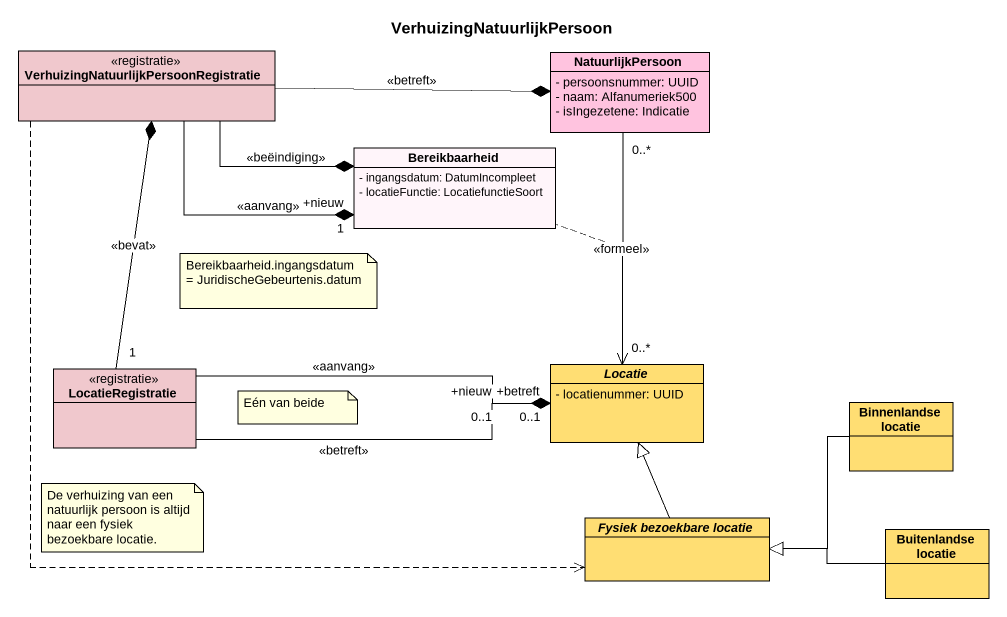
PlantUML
@startuml
title VerhuizingNatuurlijkPersoon
hide circle
hide empty members
skinparam classAttributeIconSize 0
class "VerhuizingNatuurlijkPersoonRegistratie" as VerhuizingNatuurlijkPersoonR <<registratie>> #F0C8CD
class NatuurlijkPersoon #FFC3DF {
  - persoonsnummer: UUID
  - naam: Alfanumeriek500
  - isIngezetene: Indicatie
}
class Bereikbaarheid #FFF5FA {
  - ingangsdatum: DatumIncompleet
  - locatieFunctie: LocatiefunctieSoort
}
class LocatieRegistratie <<registratie>> #F0C8CD
abstract class Locatie #FFDE73 {
  - locatienummer: UUID
}
class "Binnenlandse locatie" as Binnenlandse_locatie #FFDE73
abstract class "Fysiek bezoekbare locatie" as Fysiek_bezoekbare_locatie #FFDE73
class "Buitenlandse locatie" as Buitenlandse_locatie #FFDE73
VerhuizingNatuurlijkPersoonR -right-* NatuurlijkPersoon : <<betreft>>
VerhuizingNatuurlijkPersoonR -right-* Bereikbaarheid : <<beëindiging>>
VerhuizingNatuurlijkPersoonR -right-* "+nieuw\n1" Bereikbaarheid : <<aanvang>>
VerhuizingNatuurlijkPersoonR ..> Fysiek_bezoekbare_locatie
NatuurlijkPersoon "0..*" --> "0..*" Locatie : <<formeel>>
(NatuurlijkPersoon, Locatie) .. Bereikbaarheid
LocatieRegistratie "1" -up-* VerhuizingNatuurlijkPersoonR : <<bevat>>
LocatieRegistratie -right-* "+betreft\n0..1" Locatie : <<betreft>>
LocatieRegistratie -right-* "+nieuw\n0..1" Locatie : <<aanvang>>
Binnenlandse_locatie -left-|> Fysiek_bezoekbare_locatie
Fysiek_bezoekbare_locatie -up-|> Locatie
Buitenlandse_locatie -left-|> Fysiek_bezoekbare_locatie
note as N1
  Bereikbaarheid.ingangsdatum = JuridischeGebeurtenis.datum
end note
note as N2
  Eén van beide
end note
note as N3
  De verhuizing van een natuurlijk persoon is altijd naar een fysiek bezoekbare locatie.
end note
@enduml
